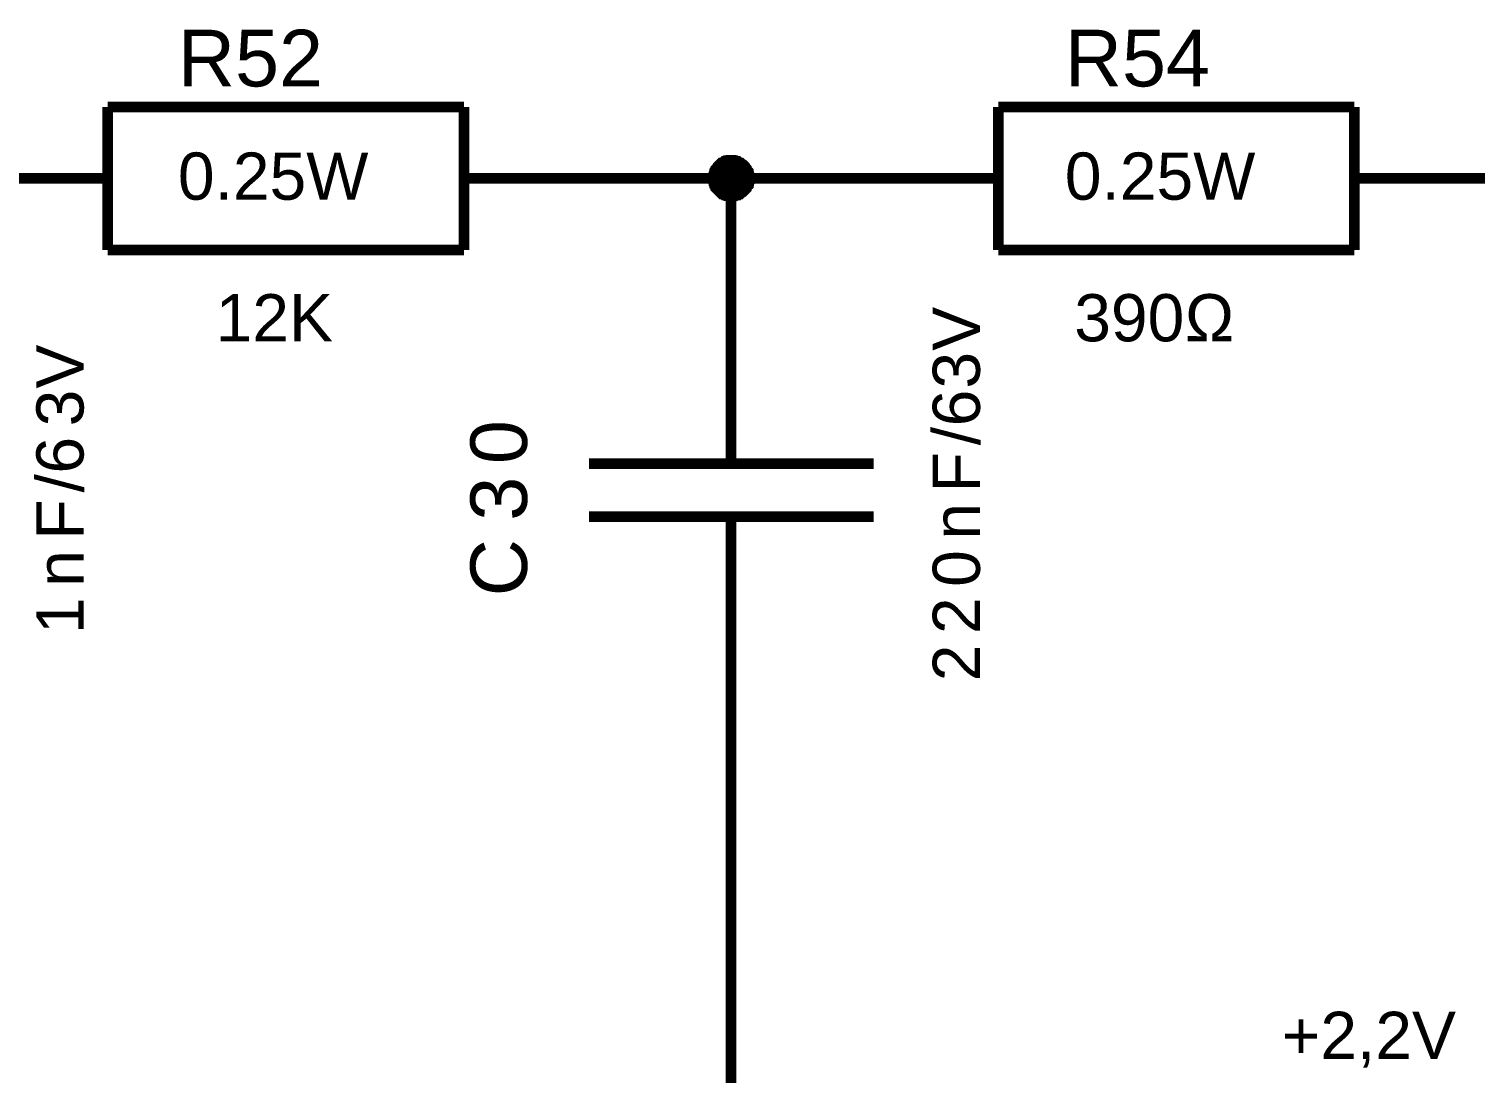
# Model space of a CAD drawing. Header units: millimetres. Extents: x -2024 to 917, y -725 to 13.
# Drawn here: x -1956.12 to -1915.53, y -184.27 to -154.97 of the extents above; entities that cross this region are included whole.
import ezdxf

# ---------------------------------------------------------------- set-up
doc = ezdxf.new("R2010")
doc.units = ezdxf.units.MM
doc.styles.get("Standard").update_dxf_attribs({"font": 'arial.ttf'})

msp = doc.modelspace()

# ---------------------------------------------------------------- linework, layer by layer
at = {"color": 7}
for points, const_width in [([(-1953.904, -157.167), (-1953.904, -161.174)], 0.3), ([(-1953.904, -157.167), (-1943.907, -157.167)], 0.3), ([(-1943.907, -157.167), (-1943.907, -161.174)], 0.3), ([(-1928.912, -157.167), (-1928.912, -161.174)], 0.3), ([(-1928.912, -157.167), (-1918.915, -157.167)], 0.3), ([(-1918.915, -157.167), (-1918.915, -161.174)], 0.3), ([(-1936.906, -159.17), (-1936.906, -159.137), (-1936.906, -159.12), (-1936.906, -159.087), (-1936.889, -159.071), (-1936.889, -159.038), (-1936.889, -159.021), (-1936.873, -158.988), (-1936.873, -158.971), (-1936.856, -158.955), (-1936.84, -158.922), (-1936.84, -158.905), (-1936.823, -158.889), (-1936.807, -158.872), (-1936.79, -158.839), (-1936.774, -158.822), (-1936.757, -158.806), (-1936.74, -158.789), (-1936.724, -158.773), (-1936.707, -158.756), (-1936.691, -158.74), (-1936.674, -158.74), (-1936.641, -158.723), (-1936.625, -158.707), (-1936.608, -158.69), (-1936.575, -158.69), (-1936.558, -158.673), (-1936.542, -158.673), (-1936.509, -158.673), (-1936.492, -158.657), (-1936.459, -158.657), (-1936.442, -158.657), (-1936.409, -158.657)], 0.3), ([(-1936.906, -159.17), (-1936.906, -159.137), (-1936.906, -159.12), (-1936.906, -159.087), (-1936.889, -159.071), (-1936.889, -159.038), (-1936.889, -159.021), (-1936.873, -158.988), (-1936.873, -158.971), (-1936.856, -158.955), (-1936.84, -158.922), (-1936.84, -158.905), (-1936.823, -158.889), (-1936.807, -158.872), (-1936.79, -158.839), (-1936.774, -158.822), (-1936.757, -158.806), (-1936.74, -158.789), (-1936.724, -158.773), (-1936.707, -158.756), (-1936.691, -158.74), (-1936.674, -158.74), (-1936.641, -158.723), (-1936.625, -158.707), (-1936.608, -158.69), (-1936.575, -158.69), (-1936.558, -158.673), (-1936.542, -158.673), (-1936.509, -158.673), (-1936.492, -158.657), (-1936.459, -158.657), (-1936.442, -158.657), (-1936.409, -158.657)], 0.3), ([(-1936.906, -159.17), (-1936.906, -159.137), (-1936.906, -159.12), (-1936.906, -159.087), (-1936.889, -159.071), (-1936.889, -159.038), (-1936.889, -159.021), (-1936.873, -158.988), (-1936.873, -158.971), (-1936.856, -158.955), (-1936.84, -158.922), (-1936.84, -158.905), (-1936.823, -158.889), (-1936.807, -158.872), (-1936.79, -158.839), (-1936.774, -158.822), (-1936.757, -158.806), (-1936.74, -158.789), (-1936.724, -158.773), (-1936.707, -158.756), (-1936.691, -158.74), (-1936.674, -158.74), (-1936.641, -158.723), (-1936.625, -158.707), (-1936.608, -158.69), (-1936.575, -158.69), (-1936.558, -158.673), (-1936.542, -158.673), (-1936.509, -158.673), (-1936.492, -158.657), (-1936.459, -158.657), (-1936.442, -158.657), (-1936.409, -158.657)], 0.3), ([(-1936.906, -159.17), (-1936.906, -159.137), (-1936.906, -159.12), (-1936.906, -159.087), (-1936.889, -159.071), (-1936.889, -159.038), (-1936.889, -159.021), (-1936.873, -158.988), (-1936.873, -158.971), (-1936.856, -158.955), (-1936.84, -158.922), (-1936.84, -158.905), (-1936.823, -158.889), (-1936.807, -158.872), (-1936.79, -158.839), (-1936.774, -158.822), (-1936.757, -158.806), (-1936.74, -158.789), (-1936.724, -158.773), (-1936.707, -158.756), (-1936.691, -158.74), (-1936.674, -158.74), (-1936.641, -158.723), (-1936.625, -158.707), (-1936.608, -158.69), (-1936.575, -158.69), (-1936.558, -158.673), (-1936.542, -158.673), (-1936.509, -158.673), (-1936.492, -158.657), (-1936.459, -158.657), (-1936.442, -158.657), (-1936.409, -158.657)], 0.3), ([(-1936.906, -159.17), (-1936.906, -159.137), (-1936.906, -159.12), (-1936.906, -159.087), (-1936.889, -159.071), (-1936.889, -159.038), (-1936.889, -159.021), (-1936.873, -158.988), (-1936.873, -158.971), (-1936.856, -158.955), (-1936.84, -158.922), (-1936.84, -158.905), (-1936.823, -158.889), (-1936.807, -158.872), (-1936.79, -158.839), (-1936.774, -158.822), (-1936.757, -158.806), (-1936.74, -158.789), (-1936.724, -158.773), (-1936.707, -158.756), (-1936.691, -158.74), (-1936.674, -158.74), (-1936.641, -158.723), (-1936.625, -158.707), (-1936.608, -158.69), (-1936.575, -158.69), (-1936.558, -158.673), (-1936.542, -158.673), (-1936.509, -158.673), (-1936.492, -158.657), (-1936.459, -158.657), (-1936.442, -158.657), (-1936.409, -158.657)], 0.0991), ([(-1936.906, -159.17), (-1936.906, -159.137), (-1936.906, -159.12), (-1936.906, -159.087), (-1936.889, -159.071), (-1936.889, -159.038), (-1936.889, -159.021), (-1936.873, -158.988), (-1936.873, -158.971), (-1936.856, -158.955), (-1936.84, -158.922), (-1936.84, -158.905), (-1936.823, -158.889), (-1936.807, -158.872), (-1936.79, -158.839), (-1936.774, -158.822), (-1936.757, -158.806), (-1936.74, -158.789), (-1936.724, -158.773), (-1936.707, -158.756), (-1936.691, -158.74), (-1936.674, -158.74), (-1936.641, -158.723), (-1936.625, -158.707), (-1936.608, -158.69), (-1936.575, -158.69), (-1936.558, -158.673), (-1936.542, -158.673), (-1936.509, -158.673), (-1936.492, -158.657), (-1936.459, -158.657), (-1936.442, -158.657), (-1936.409, -158.657)], 0.0991), ([(-1936.906, -159.17), (-1936.906, -159.137), (-1936.906, -159.12), (-1936.906, -159.087), (-1936.889, -159.071), (-1936.889, -159.038), (-1936.889, -159.021), (-1936.873, -158.988), (-1936.873, -158.971), (-1936.856, -158.955), (-1936.84, -158.922), (-1936.84, -158.905), (-1936.823, -158.889), (-1936.807, -158.872), (-1936.79, -158.839), (-1936.774, -158.822), (-1936.757, -158.806), (-1936.74, -158.789), (-1936.724, -158.773), (-1936.707, -158.756), (-1936.691, -158.74), (-1936.674, -158.74), (-1936.641, -158.723), (-1936.625, -158.707), (-1936.608, -158.69), (-1936.575, -158.69), (-1936.558, -158.673), (-1936.542, -158.673), (-1936.509, -158.673), (-1936.492, -158.657), (-1936.459, -158.657), (-1936.442, -158.657), (-1936.409, -158.657)], 0.0991), ([(-1936.906, -159.17), (-1936.906, -159.137), (-1936.906, -159.12), (-1936.906, -159.087), (-1936.889, -159.071), (-1936.889, -159.038), (-1936.889, -159.021), (-1936.873, -158.988), (-1936.873, -158.971), (-1936.856, -158.955), (-1936.84, -158.922), (-1936.84, -158.905), (-1936.823, -158.889), (-1936.807, -158.872), (-1936.79, -158.839), (-1936.774, -158.822), (-1936.757, -158.806), (-1936.74, -158.789), (-1936.724, -158.773), (-1936.707, -158.756), (-1936.691, -158.74), (-1936.674, -158.74), (-1936.641, -158.723), (-1936.625, -158.707), (-1936.608, -158.69), (-1936.575, -158.69), (-1936.558, -158.673), (-1936.542, -158.673), (-1936.509, -158.673), (-1936.492, -158.657), (-1936.459, -158.657), (-1936.442, -158.657), (-1936.409, -158.657)], 0.0991), ([(-1936.409, -158.657), (-1936.409, -158.657)], 0.3), ([(-1936.409, -158.657), (-1936.376, -158.657), (-1936.36, -158.657), (-1936.327, -158.657), (-1936.31, -158.673), (-1936.277, -158.673), (-1936.26, -158.673), (-1936.227, -158.69), (-1936.211, -158.69), (-1936.194, -158.707), (-1936.161, -158.723), (-1936.145, -158.74), (-1936.128, -158.74), (-1936.111, -158.756), (-1936.078, -158.773), (-1936.062, -158.789), (-1936.045, -158.806), (-1936.029, -158.822), (-1936.012, -158.839), (-1935.996, -158.872), (-1935.979, -158.889), (-1935.979, -158.905), (-1935.963, -158.922), (-1935.946, -158.955), (-1935.929, -158.971), (-1935.929, -158.988), (-1935.913, -159.021), (-1935.913, -159.038), (-1935.913, -159.071), (-1935.896, -159.087), (-1935.896, -159.12), (-1935.896, -159.137), (-1935.896, -159.17)], 0.3), ([(-1936.409, -158.657), (-1936.409, -158.657)], 0.3), ([(-1936.409, -158.657), (-1936.376, -158.657), (-1936.36, -158.657), (-1936.327, -158.657), (-1936.31, -158.673), (-1936.277, -158.673), (-1936.26, -158.673), (-1936.227, -158.69), (-1936.211, -158.69), (-1936.194, -158.707), (-1936.161, -158.723), (-1936.145, -158.74), (-1936.128, -158.74), (-1936.111, -158.756), (-1936.078, -158.773), (-1936.062, -158.789), (-1936.045, -158.806), (-1936.029, -158.822), (-1936.012, -158.839), (-1935.996, -158.872), (-1935.979, -158.889), (-1935.979, -158.905), (-1935.963, -158.922), (-1935.946, -158.955), (-1935.929, -158.971), (-1935.929, -158.988), (-1935.913, -159.021), (-1935.913, -159.038), (-1935.913, -159.071), (-1935.896, -159.087), (-1935.896, -159.12), (-1935.896, -159.137), (-1935.896, -159.17)], 0.3), ([(-1936.409, -158.657), (-1936.409, -158.657)], 0.3), ([(-1936.409, -158.657), (-1936.376, -158.657), (-1936.36, -158.657), (-1936.327, -158.657), (-1936.31, -158.673), (-1936.277, -158.673), (-1936.26, -158.673), (-1936.227, -158.69), (-1936.211, -158.69), (-1936.194, -158.707), (-1936.161, -158.723), (-1936.145, -158.74), (-1936.128, -158.74), (-1936.111, -158.756), (-1936.078, -158.773), (-1936.062, -158.789), (-1936.045, -158.806), (-1936.029, -158.822), (-1936.012, -158.839), (-1935.996, -158.872), (-1935.979, -158.889), (-1935.979, -158.905), (-1935.963, -158.922), (-1935.946, -158.955), (-1935.929, -158.971), (-1935.929, -158.988), (-1935.913, -159.021), (-1935.913, -159.038), (-1935.913, -159.071), (-1935.896, -159.087), (-1935.896, -159.12), (-1935.896, -159.137), (-1935.896, -159.17)], 0.3), ([(-1936.409, -158.657), (-1936.409, -158.657)], 0.3), ([(-1936.409, -158.657), (-1936.376, -158.657), (-1936.36, -158.657), (-1936.327, -158.657), (-1936.31, -158.673), (-1936.277, -158.673), (-1936.26, -158.673), (-1936.227, -158.69), (-1936.211, -158.69), (-1936.194, -158.707), (-1936.161, -158.723), (-1936.145, -158.74), (-1936.128, -158.74), (-1936.111, -158.756), (-1936.078, -158.773), (-1936.062, -158.789), (-1936.045, -158.806), (-1936.029, -158.822), (-1936.012, -158.839), (-1935.996, -158.872), (-1935.979, -158.889), (-1935.979, -158.905), (-1935.963, -158.922), (-1935.946, -158.955), (-1935.929, -158.971), (-1935.929, -158.988), (-1935.913, -159.021), (-1935.913, -159.038), (-1935.913, -159.071), (-1935.896, -159.087), (-1935.896, -159.12), (-1935.896, -159.137), (-1935.896, -159.17)], 0.3), ([(-1936.409, -158.657), (-1936.409, -158.657)], 0.0991), ([(-1936.409, -158.657), (-1936.376, -158.657), (-1936.36, -158.657), (-1936.327, -158.657), (-1936.31, -158.673), (-1936.277, -158.673), (-1936.26, -158.673), (-1936.227, -158.69), (-1936.211, -158.69), (-1936.194, -158.707), (-1936.161, -158.723), (-1936.145, -158.74), (-1936.128, -158.74), (-1936.111, -158.756), (-1936.078, -158.773), (-1936.062, -158.789), (-1936.045, -158.806), (-1936.029, -158.822), (-1936.012, -158.839), (-1935.996, -158.872), (-1935.979, -158.889), (-1935.979, -158.905), (-1935.963, -158.922), (-1935.946, -158.955), (-1935.929, -158.971), (-1935.929, -158.988), (-1935.913, -159.021), (-1935.913, -159.038), (-1935.913, -159.071), (-1935.896, -159.087), (-1935.896, -159.12), (-1935.896, -159.137), (-1935.896, -159.17)], 0.0991), ([(-1936.409, -158.657), (-1936.409, -158.657)], 0.0991), ([(-1936.409, -158.657), (-1936.376, -158.657), (-1936.36, -158.657), (-1936.327, -158.657), (-1936.31, -158.673), (-1936.277, -158.673), (-1936.26, -158.673), (-1936.227, -158.69), (-1936.211, -158.69), (-1936.194, -158.707), (-1936.161, -158.723), (-1936.145, -158.74), (-1936.128, -158.74), (-1936.111, -158.756), (-1936.078, -158.773), (-1936.062, -158.789), (-1936.045, -158.806), (-1936.029, -158.822), (-1936.012, -158.839), (-1935.996, -158.872), (-1935.979, -158.889), (-1935.979, -158.905), (-1935.963, -158.922), (-1935.946, -158.955), (-1935.929, -158.971), (-1935.929, -158.988), (-1935.913, -159.021), (-1935.913, -159.038), (-1935.913, -159.071), (-1935.896, -159.087), (-1935.896, -159.12), (-1935.896, -159.137), (-1935.896, -159.17)], 0.0991), ([(-1936.409, -158.657), (-1936.409, -158.657)], 0.0991), ([(-1936.409, -158.657), (-1936.376, -158.657), (-1936.36, -158.657), (-1936.327, -158.657), (-1936.31, -158.673), (-1936.277, -158.673), (-1936.26, -158.673), (-1936.227, -158.69), (-1936.211, -158.69), (-1936.194, -158.707), (-1936.161, -158.723), (-1936.145, -158.74), (-1936.128, -158.74), (-1936.111, -158.756), (-1936.078, -158.773), (-1936.062, -158.789), (-1936.045, -158.806), (-1936.029, -158.822), (-1936.012, -158.839), (-1935.996, -158.872), (-1935.979, -158.889), (-1935.979, -158.905), (-1935.963, -158.922), (-1935.946, -158.955), (-1935.929, -158.971), (-1935.929, -158.988), (-1935.913, -159.021), (-1935.913, -159.038), (-1935.913, -159.071), (-1935.896, -159.087), (-1935.896, -159.12), (-1935.896, -159.137), (-1935.896, -159.17)], 0.0991), ([(-1936.409, -158.657), (-1936.409, -158.657)], 0.0991), ([(-1936.409, -158.657), (-1936.376, -158.657), (-1936.36, -158.657), (-1936.327, -158.657), (-1936.31, -158.673), (-1936.277, -158.673), (-1936.26, -158.673), (-1936.227, -158.69), (-1936.211, -158.69), (-1936.194, -158.707), (-1936.161, -158.723), (-1936.145, -158.74), (-1936.128, -158.74), (-1936.111, -158.756), (-1936.078, -158.773), (-1936.062, -158.789), (-1936.045, -158.806), (-1936.029, -158.822), (-1936.012, -158.839), (-1935.996, -158.872), (-1935.979, -158.889), (-1935.979, -158.905), (-1935.963, -158.922), (-1935.946, -158.955), (-1935.929, -158.971), (-1935.929, -158.988), (-1935.913, -159.021), (-1935.913, -159.038), (-1935.913, -159.071), (-1935.896, -159.087), (-1935.896, -159.12), (-1935.896, -159.137), (-1935.896, -159.17)], 0.0991), ([(-1953.904, -159.17), (-1956.403, -159.17)], 0.3), ([(-1943.907, -159.17), (-1941.408, -159.17)], 0.3), ([(-1941.408, -159.17), (-1936.409, -159.17), (-1931.411, -159.17)], 0.3), ([(-1936.409, -159.667), (-1936.442, -159.667), (-1936.459, -159.667), (-1936.492, -159.667), (-1936.509, -159.65), (-1936.542, -159.65), (-1936.558, -159.65), (-1936.575, -159.634), (-1936.608, -159.634), (-1936.625, -159.617), (-1936.641, -159.601), (-1936.674, -159.601), (-1936.691, -159.584), (-1936.707, -159.568), (-1936.724, -159.551), (-1936.74, -159.534), (-1936.757, -159.518), (-1936.774, -159.501), (-1936.79, -159.485), (-1936.807, -159.468), (-1936.823, -159.452), (-1936.84, -159.435), (-1936.84, -159.402), (-1936.856, -159.385), (-1936.873, -159.369), (-1936.873, -159.336), (-1936.889, -159.319), (-1936.889, -159.303), (-1936.889, -159.27), (-1936.906, -159.253), (-1936.906, -159.22), (-1936.906, -159.203), (-1936.906, -159.17)], 0.3), ([(-1936.906, -159.17), (-1936.906, -159.17)], 0.3), ([(-1936.409, -159.667), (-1936.442, -159.667), (-1936.459, -159.667), (-1936.492, -159.667), (-1936.509, -159.65), (-1936.542, -159.65), (-1936.558, -159.65), (-1936.575, -159.634), (-1936.608, -159.634), (-1936.625, -159.617), (-1936.641, -159.601), (-1936.674, -159.601), (-1936.691, -159.584), (-1936.707, -159.568), (-1936.724, -159.551), (-1936.74, -159.534), (-1936.757, -159.518), (-1936.774, -159.501), (-1936.79, -159.485), (-1936.807, -159.468), (-1936.823, -159.452), (-1936.84, -159.435), (-1936.84, -159.402), (-1936.856, -159.385), (-1936.873, -159.369), (-1936.873, -159.336), (-1936.889, -159.319), (-1936.889, -159.303), (-1936.889, -159.27), (-1936.906, -159.253), (-1936.906, -159.22), (-1936.906, -159.203), (-1936.906, -159.17)], 0.3), ([(-1936.906, -159.17), (-1936.906, -159.17)], 0.3), ([(-1936.409, -159.667), (-1936.442, -159.667), (-1936.459, -159.667), (-1936.492, -159.667), (-1936.509, -159.65), (-1936.542, -159.65), (-1936.558, -159.65), (-1936.575, -159.634), (-1936.608, -159.634), (-1936.625, -159.617), (-1936.641, -159.601), (-1936.674, -159.601), (-1936.691, -159.584), (-1936.707, -159.568), (-1936.724, -159.551), (-1936.74, -159.534), (-1936.757, -159.518), (-1936.774, -159.501), (-1936.79, -159.485), (-1936.807, -159.468), (-1936.823, -159.452), (-1936.84, -159.435), (-1936.84, -159.402), (-1936.856, -159.385), (-1936.873, -159.369), (-1936.873, -159.336), (-1936.889, -159.319), (-1936.889, -159.303), (-1936.889, -159.27), (-1936.906, -159.253), (-1936.906, -159.22), (-1936.906, -159.203), (-1936.906, -159.17)], 0.3), ([(-1936.906, -159.17), (-1936.906, -159.17)], 0.3), ([(-1936.409, -159.667), (-1936.442, -159.667), (-1936.459, -159.667), (-1936.492, -159.667), (-1936.509, -159.65), (-1936.542, -159.65), (-1936.558, -159.65), (-1936.575, -159.634), (-1936.608, -159.634), (-1936.625, -159.617), (-1936.641, -159.601), (-1936.674, -159.601), (-1936.691, -159.584), (-1936.707, -159.568), (-1936.724, -159.551), (-1936.74, -159.534), (-1936.757, -159.518), (-1936.774, -159.501), (-1936.79, -159.485), (-1936.807, -159.468), (-1936.823, -159.452), (-1936.84, -159.435), (-1936.84, -159.402), (-1936.856, -159.385), (-1936.873, -159.369), (-1936.873, -159.336), (-1936.889, -159.319), (-1936.889, -159.303), (-1936.889, -159.27), (-1936.906, -159.253), (-1936.906, -159.22), (-1936.906, -159.203), (-1936.906, -159.17)], 0.3), ([(-1936.906, -159.17), (-1936.906, -159.17)], 0.3), ([(-1936.409, -164.171), (-1936.409, -159.17)], 0.3), ([(-1935.896, -159.17), (-1935.896, -159.203), (-1935.896, -159.22), (-1935.896, -159.253), (-1935.913, -159.27), (-1935.913, -159.303), (-1935.913, -159.319), (-1935.929, -159.336), (-1935.929, -159.369), (-1935.946, -159.385), (-1935.963, -159.402), (-1935.979, -159.435), (-1935.979, -159.452), (-1935.996, -159.468), (-1936.012, -159.485), (-1936.029, -159.501), (-1936.045, -159.518), (-1936.062, -159.534), (-1936.078, -159.551), (-1936.111, -159.568), (-1936.128, -159.584), (-1936.145, -159.601), (-1936.161, -159.601), (-1936.194, -159.617), (-1936.211, -159.634), (-1936.227, -159.634), (-1936.26, -159.65), (-1936.277, -159.65), (-1936.31, -159.65), (-1936.327, -159.667), (-1936.36, -159.667), (-1936.376, -159.667), (-1936.409, -159.667)], 0.3), ([(-1935.896, -159.17), (-1935.896, -159.203), (-1935.896, -159.22), (-1935.896, -159.253), (-1935.913, -159.27), (-1935.913, -159.303), (-1935.913, -159.319), (-1935.929, -159.336), (-1935.929, -159.369), (-1935.946, -159.385), (-1935.963, -159.402), (-1935.979, -159.435), (-1935.979, -159.452), (-1935.996, -159.468), (-1936.012, -159.485), (-1936.029, -159.501), (-1936.045, -159.518), (-1936.062, -159.534), (-1936.078, -159.551), (-1936.111, -159.568), (-1936.128, -159.584), (-1936.145, -159.601), (-1936.161, -159.601), (-1936.194, -159.617), (-1936.211, -159.634), (-1936.227, -159.634), (-1936.26, -159.65), (-1936.277, -159.65), (-1936.31, -159.65), (-1936.327, -159.667), (-1936.36, -159.667), (-1936.376, -159.667), (-1936.409, -159.667)], 0.3), ([(-1935.896, -159.17), (-1935.896, -159.203), (-1935.896, -159.22), (-1935.896, -159.253), (-1935.913, -159.27), (-1935.913, -159.303), (-1935.913, -159.319), (-1935.929, -159.336), (-1935.929, -159.369), (-1935.946, -159.385), (-1935.963, -159.402), (-1935.979, -159.435), (-1935.979, -159.452), (-1935.996, -159.468), (-1936.012, -159.485), (-1936.029, -159.501), (-1936.045, -159.518), (-1936.062, -159.534), (-1936.078, -159.551), (-1936.111, -159.568), (-1936.128, -159.584), (-1936.145, -159.601), (-1936.161, -159.601), (-1936.194, -159.617), (-1936.211, -159.634), (-1936.227, -159.634), (-1936.26, -159.65), (-1936.277, -159.65), (-1936.31, -159.65), (-1936.327, -159.667), (-1936.36, -159.667), (-1936.376, -159.667), (-1936.409, -159.667)], 0.3), ([(-1935.896, -159.17), (-1935.896, -159.203), (-1935.896, -159.22), (-1935.896, -159.253), (-1935.913, -159.27), (-1935.913, -159.303), (-1935.913, -159.319), (-1935.929, -159.336), (-1935.929, -159.369), (-1935.946, -159.385), (-1935.963, -159.402), (-1935.979, -159.435), (-1935.979, -159.452), (-1935.996, -159.468), (-1936.012, -159.485), (-1936.029, -159.501), (-1936.045, -159.518), (-1936.062, -159.534), (-1936.078, -159.551), (-1936.111, -159.568), (-1936.128, -159.584), (-1936.145, -159.601), (-1936.161, -159.601), (-1936.194, -159.617), (-1936.211, -159.634), (-1936.227, -159.634), (-1936.26, -159.65), (-1936.277, -159.65), (-1936.31, -159.65), (-1936.327, -159.667), (-1936.36, -159.667), (-1936.376, -159.667), (-1936.409, -159.667)], 0.3), ([(-1935.896, -159.17), (-1935.896, -159.17), (-1935.896, -159.17), (-1935.896, -159.17), (-1935.896, -159.17), (-1935.896, -159.17), (-1935.896, -159.17), (-1935.896, -159.17), (-1935.896, -159.17), (-1935.896, -159.17), (-1935.896, -159.17), (-1935.896, -159.17), (-1935.896, -159.17), (-1935.896, -159.17), (-1935.896, -159.17), (-1935.896, -159.17), (-1935.896, -159.17), (-1935.896, -159.17), (-1935.896, -159.17), (-1935.896, -159.17), (-1935.896, -159.17), (-1935.896, -159.17), (-1935.896, -159.17), (-1935.896, -159.17), (-1935.896, -159.17), (-1935.896, -159.17), (-1935.896, -159.17), (-1935.896, -159.17), (-1935.896, -159.17), (-1935.896, -159.17), (-1935.896, -159.17), (-1935.896, -159.17), (-1935.896, -159.17)], 0.3), ([(-1935.896, -159.17), (-1935.896, -159.17)], 0.3), ([(-1935.896, -159.17), (-1935.896, -159.17), (-1935.896, -159.17), (-1935.896, -159.17), (-1935.896, -159.17), (-1935.896, -159.17), (-1935.896, -159.17), (-1935.896, -159.17), (-1935.896, -159.17), (-1935.896, -159.17), (-1935.896, -159.17), (-1935.896, -159.17), (-1935.896, -159.17), (-1935.896, -159.17), (-1935.896, -159.17), (-1935.896, -159.17), (-1935.896, -159.17), (-1935.896, -159.17), (-1935.896, -159.17), (-1935.896, -159.17), (-1935.896, -159.17), (-1935.896, -159.17), (-1935.896, -159.17), (-1935.896, -159.17), (-1935.896, -159.17), (-1935.896, -159.17), (-1935.896, -159.17), (-1935.896, -159.17), (-1935.896, -159.17), (-1935.896, -159.17), (-1935.896, -159.17), (-1935.896, -159.17), (-1935.896, -159.17)], 0.3), ([(-1935.896, -159.17), (-1935.896, -159.17)], 0.3), ([(-1935.896, -159.17), (-1935.896, -159.17), (-1935.896, -159.17), (-1935.896, -159.17), (-1935.896, -159.17), (-1935.896, -159.17), (-1935.896, -159.17), (-1935.896, -159.17), (-1935.896, -159.17), (-1935.896, -159.17), (-1935.896, -159.17), (-1935.896, -159.17), (-1935.896, -159.17), (-1935.896, -159.17), (-1935.896, -159.17), (-1935.896, -159.17), (-1935.896, -159.17), (-1935.896, -159.17), (-1935.896, -159.17), (-1935.896, -159.17), (-1935.896, -159.17), (-1935.896, -159.17), (-1935.896, -159.17), (-1935.896, -159.17), (-1935.896, -159.17), (-1935.896, -159.17), (-1935.896, -159.17), (-1935.896, -159.17), (-1935.896, -159.17), (-1935.896, -159.17), (-1935.896, -159.17), (-1935.896, -159.17), (-1935.896, -159.17)], 0.3), ([(-1935.896, -159.17), (-1935.896, -159.17)], 0.3), ([(-1935.896, -159.17), (-1935.896, -159.17), (-1935.896, -159.17), (-1935.896, -159.17), (-1935.896, -159.17), (-1935.896, -159.17), (-1935.896, -159.17), (-1935.896, -159.17), (-1935.896, -159.17), (-1935.896, -159.17), (-1935.896, -159.17), (-1935.896, -159.17), (-1935.896, -159.17), (-1935.896, -159.17), (-1935.896, -159.17), (-1935.896, -159.17), (-1935.896, -159.17), (-1935.896, -159.17), (-1935.896, -159.17), (-1935.896, -159.17), (-1935.896, -159.17), (-1935.896, -159.17), (-1935.896, -159.17), (-1935.896, -159.17), (-1935.896, -159.17), (-1935.896, -159.17), (-1935.896, -159.17), (-1935.896, -159.17), (-1935.896, -159.17), (-1935.896, -159.17), (-1935.896, -159.17), (-1935.896, -159.17), (-1935.896, -159.17)], 0.3), ([(-1935.896, -159.17), (-1935.896, -159.17)], 0.3), ([(-1928.912, -159.17), (-1931.411, -159.17)], 0.3), ([(-1918.915, -159.17), (-1916.416, -159.17)], 0.3), ([(-1916.416, -159.17), (-1913.916, -159.17)], 0.3), ([(-1936.409, -159.667), (-1936.442, -159.667), (-1936.459, -159.667), (-1936.492, -159.667), (-1936.509, -159.65), (-1936.542, -159.65), (-1936.558, -159.65), (-1936.575, -159.634), (-1936.608, -159.634), (-1936.625, -159.617), (-1936.641, -159.601), (-1936.674, -159.601), (-1936.691, -159.584), (-1936.707, -159.568), (-1936.724, -159.551), (-1936.74, -159.534), (-1936.757, -159.518), (-1936.774, -159.501), (-1936.79, -159.485), (-1936.807, -159.468), (-1936.823, -159.452), (-1936.84, -159.435), (-1936.84, -159.402), (-1936.856, -159.385), (-1936.873, -159.369), (-1936.873, -159.336), (-1936.889, -159.319), (-1936.889, -159.303), (-1936.889, -159.27), (-1936.906, -159.253), (-1936.906, -159.22), (-1936.906, -159.203), (-1936.906, -159.17)], 0.0991), ([(-1936.906, -159.17), (-1936.906, -159.17)], 0.0991), ([(-1936.409, -159.667), (-1936.442, -159.667), (-1936.459, -159.667), (-1936.492, -159.667), (-1936.509, -159.65), (-1936.542, -159.65), (-1936.558, -159.65), (-1936.575, -159.634), (-1936.608, -159.634), (-1936.625, -159.617), (-1936.641, -159.601), (-1936.674, -159.601), (-1936.691, -159.584), (-1936.707, -159.568), (-1936.724, -159.551), (-1936.74, -159.534), (-1936.757, -159.518), (-1936.774, -159.501), (-1936.79, -159.485), (-1936.807, -159.468), (-1936.823, -159.452), (-1936.84, -159.435), (-1936.84, -159.402), (-1936.856, -159.385), (-1936.873, -159.369), (-1936.873, -159.336), (-1936.889, -159.319), (-1936.889, -159.303), (-1936.889, -159.27), (-1936.906, -159.253), (-1936.906, -159.22), (-1936.906, -159.203), (-1936.906, -159.17)], 0.0991), ([(-1936.906, -159.17), (-1936.906, -159.17)], 0.0991), ([(-1936.409, -159.667), (-1936.442, -159.667), (-1936.459, -159.667), (-1936.492, -159.667), (-1936.509, -159.65), (-1936.542, -159.65), (-1936.558, -159.65), (-1936.575, -159.634), (-1936.608, -159.634), (-1936.625, -159.617), (-1936.641, -159.601), (-1936.674, -159.601), (-1936.691, -159.584), (-1936.707, -159.568), (-1936.724, -159.551), (-1936.74, -159.534), (-1936.757, -159.518), (-1936.774, -159.501), (-1936.79, -159.485), (-1936.807, -159.468), (-1936.823, -159.452), (-1936.84, -159.435), (-1936.84, -159.402), (-1936.856, -159.385), (-1936.873, -159.369), (-1936.873, -159.336), (-1936.889, -159.319), (-1936.889, -159.303), (-1936.889, -159.27), (-1936.906, -159.253), (-1936.906, -159.22), (-1936.906, -159.203), (-1936.906, -159.17)], 0.0991), ([(-1936.906, -159.17), (-1936.906, -159.17)], 0.0991), ([(-1936.409, -159.667), (-1936.442, -159.667), (-1936.459, -159.667), (-1936.492, -159.667), (-1936.509, -159.65), (-1936.542, -159.65), (-1936.558, -159.65), (-1936.575, -159.634), (-1936.608, -159.634), (-1936.625, -159.617), (-1936.641, -159.601), (-1936.674, -159.601), (-1936.691, -159.584), (-1936.707, -159.568), (-1936.724, -159.551), (-1936.74, -159.534), (-1936.757, -159.518), (-1936.774, -159.501), (-1936.79, -159.485), (-1936.807, -159.468), (-1936.823, -159.452), (-1936.84, -159.435), (-1936.84, -159.402), (-1936.856, -159.385), (-1936.873, -159.369), (-1936.873, -159.336), (-1936.889, -159.319), (-1936.889, -159.303), (-1936.889, -159.27), (-1936.906, -159.253), (-1936.906, -159.22), (-1936.906, -159.203), (-1936.906, -159.17)], 0.0991), ([(-1936.906, -159.17), (-1936.906, -159.17)], 0.0991), ([(-1935.896, -159.17), (-1935.896, -159.203), (-1935.896, -159.22), (-1935.896, -159.253), (-1935.913, -159.27), (-1935.913, -159.303), (-1935.913, -159.319), (-1935.929, -159.336), (-1935.929, -159.369), (-1935.946, -159.385), (-1935.963, -159.402), (-1935.979, -159.435), (-1935.979, -159.452), (-1935.996, -159.468), (-1936.012, -159.485), (-1936.029, -159.501), (-1936.045, -159.518), (-1936.062, -159.534), (-1936.078, -159.551), (-1936.111, -159.568), (-1936.128, -159.584), (-1936.145, -159.601), (-1936.161, -159.601), (-1936.194, -159.617), (-1936.211, -159.634), (-1936.227, -159.634), (-1936.26, -159.65), (-1936.277, -159.65), (-1936.31, -159.65), (-1936.327, -159.667), (-1936.36, -159.667), (-1936.376, -159.667), (-1936.409, -159.667)], 0.0991), ([(-1935.896, -159.17), (-1935.896, -159.203), (-1935.896, -159.22), (-1935.896, -159.253), (-1935.913, -159.27), (-1935.913, -159.303), (-1935.913, -159.319), (-1935.929, -159.336), (-1935.929, -159.369), (-1935.946, -159.385), (-1935.963, -159.402), (-1935.979, -159.435), (-1935.979, -159.452), (-1935.996, -159.468), (-1936.012, -159.485), (-1936.029, -159.501), (-1936.045, -159.518), (-1936.062, -159.534), (-1936.078, -159.551), (-1936.111, -159.568), (-1936.128, -159.584), (-1936.145, -159.601), (-1936.161, -159.601), (-1936.194, -159.617), (-1936.211, -159.634), (-1936.227, -159.634), (-1936.26, -159.65), (-1936.277, -159.65), (-1936.31, -159.65), (-1936.327, -159.667), (-1936.36, -159.667), (-1936.376, -159.667), (-1936.409, -159.667)], 0.0991), ([(-1935.896, -159.17), (-1935.896, -159.203), (-1935.896, -159.22), (-1935.896, -159.253), (-1935.913, -159.27), (-1935.913, -159.303), (-1935.913, -159.319), (-1935.929, -159.336), (-1935.929, -159.369), (-1935.946, -159.385), (-1935.963, -159.402), (-1935.979, -159.435), (-1935.979, -159.452), (-1935.996, -159.468), (-1936.012, -159.485), (-1936.029, -159.501), (-1936.045, -159.518), (-1936.062, -159.534), (-1936.078, -159.551), (-1936.111, -159.568), (-1936.128, -159.584), (-1936.145, -159.601), (-1936.161, -159.601), (-1936.194, -159.617), (-1936.211, -159.634), (-1936.227, -159.634), (-1936.26, -159.65), (-1936.277, -159.65), (-1936.31, -159.65), (-1936.327, -159.667), (-1936.36, -159.667), (-1936.376, -159.667), (-1936.409, -159.667)], 0.0991), ([(-1935.896, -159.17), (-1935.896, -159.203), (-1935.896, -159.22), (-1935.896, -159.253), (-1935.913, -159.27), (-1935.913, -159.303), (-1935.913, -159.319), (-1935.929, -159.336), (-1935.929, -159.369), (-1935.946, -159.385), (-1935.963, -159.402), (-1935.979, -159.435), (-1935.979, -159.452), (-1935.996, -159.468), (-1936.012, -159.485), (-1936.029, -159.501), (-1936.045, -159.518), (-1936.062, -159.534), (-1936.078, -159.551), (-1936.111, -159.568), (-1936.128, -159.584), (-1936.145, -159.601), (-1936.161, -159.601), (-1936.194, -159.617), (-1936.211, -159.634), (-1936.227, -159.634), (-1936.26, -159.65), (-1936.277, -159.65), (-1936.31, -159.65), (-1936.327, -159.667), (-1936.36, -159.667), (-1936.376, -159.667), (-1936.409, -159.667)], 0.0991), ([(-1935.896, -159.17), (-1935.896, -159.17), (-1935.896, -159.17), (-1935.896, -159.17), (-1935.896, -159.17), (-1935.896, -159.17), (-1935.896, -159.17), (-1935.896, -159.17), (-1935.896, -159.17), (-1935.896, -159.17), (-1935.896, -159.17), (-1935.896, -159.17), (-1935.896, -159.17), (-1935.896, -159.17), (-1935.896, -159.17), (-1935.896, -159.17), (-1935.896, -159.17), (-1935.896, -159.17), (-1935.896, -159.17), (-1935.896, -159.17), (-1935.896, -159.17), (-1935.896, -159.17), (-1935.896, -159.17), (-1935.896, -159.17), (-1935.896, -159.17), (-1935.896, -159.17), (-1935.896, -159.17), (-1935.896, -159.17), (-1935.896, -159.17), (-1935.896, -159.17), (-1935.896, -159.17), (-1935.896, -159.17), (-1935.896, -159.17)], 0.0991), ([(-1935.896, -159.17), (-1935.896, -159.17)], 0.0991), ([(-1935.896, -159.17), (-1935.896, -159.17), (-1935.896, -159.17), (-1935.896, -159.17), (-1935.896, -159.17), (-1935.896, -159.17), (-1935.896, -159.17), (-1935.896, -159.17), (-1935.896, -159.17), (-1935.896, -159.17), (-1935.896, -159.17), (-1935.896, -159.17), (-1935.896, -159.17), (-1935.896, -159.17), (-1935.896, -159.17), (-1935.896, -159.17), (-1935.896, -159.17), (-1935.896, -159.17), (-1935.896, -159.17), (-1935.896, -159.17), (-1935.896, -159.17), (-1935.896, -159.17), (-1935.896, -159.17), (-1935.896, -159.17), (-1935.896, -159.17), (-1935.896, -159.17), (-1935.896, -159.17), (-1935.896, -159.17), (-1935.896, -159.17), (-1935.896, -159.17), (-1935.896, -159.17), (-1935.896, -159.17), (-1935.896, -159.17)], 0.0991), ([(-1935.896, -159.17), (-1935.896, -159.17)], 0.0991), ([(-1935.896, -159.17), (-1935.896, -159.17), (-1935.896, -159.17), (-1935.896, -159.17), (-1935.896, -159.17), (-1935.896, -159.17), (-1935.896, -159.17), (-1935.896, -159.17), (-1935.896, -159.17), (-1935.896, -159.17), (-1935.896, -159.17), (-1935.896, -159.17), (-1935.896, -159.17), (-1935.896, -159.17), (-1935.896, -159.17), (-1935.896, -159.17), (-1935.896, -159.17), (-1935.896, -159.17), (-1935.896, -159.17), (-1935.896, -159.17), (-1935.896, -159.17), (-1935.896, -159.17), (-1935.896, -159.17), (-1935.896, -159.17), (-1935.896, -159.17), (-1935.896, -159.17), (-1935.896, -159.17), (-1935.896, -159.17), (-1935.896, -159.17), (-1935.896, -159.17), (-1935.896, -159.17), (-1935.896, -159.17), (-1935.896, -159.17)], 0.0991), ([(-1935.896, -159.17), (-1935.896, -159.17)], 0.0991), ([(-1935.896, -159.17), (-1935.896, -159.17), (-1935.896, -159.17), (-1935.896, -159.17), (-1935.896, -159.17), (-1935.896, -159.17), (-1935.896, -159.17), (-1935.896, -159.17), (-1935.896, -159.17), (-1935.896, -159.17), (-1935.896, -159.17), (-1935.896, -159.17), (-1935.896, -159.17), (-1935.896, -159.17), (-1935.896, -159.17), (-1935.896, -159.17), (-1935.896, -159.17), (-1935.896, -159.17), (-1935.896, -159.17), (-1935.896, -159.17), (-1935.896, -159.17), (-1935.896, -159.17), (-1935.896, -159.17), (-1935.896, -159.17), (-1935.896, -159.17), (-1935.896, -159.17), (-1935.896, -159.17), (-1935.896, -159.17), (-1935.896, -159.17), (-1935.896, -159.17), (-1935.896, -159.17), (-1935.896, -159.17), (-1935.896, -159.17)], 0.0991), ([(-1935.896, -159.17), (-1935.896, -159.17)], 0.0991), ([(-1953.904, -161.174), (-1943.907, -161.174)], 0.3), ([(-1928.912, -161.174), (-1918.915, -161.174)], 0.3), ([(-1936.409, -167.168), (-1936.409, -164.171)], 0.3), ([(-1940.398, -167.168), (-1932.404, -167.168)], 0.3), ([(-1940.398, -168.658), (-1932.404, -168.658)], 0.3), ([(-1936.409, -168.658), (-1936.409, -171.672)], 0.3), ([(-1928.912, -211.662), (-1936.409, -211.662), (-1936.409, -201.66), (-1936.409, -171.672)], 0.3)]:
    msp.add_lwpolyline(points, dxfattribs=dict(at, const_width=const_width))
at = {"color": 7, "const_width": 0.508}
msp.add_lwpolyline([(-1936.706, -159.158, 1), (-1936.198, -159.158, 1)], format="xyb", close=True, dxfattribs=at)

# ---------------------------------------------------------------- texts
at = {"color": 7}
for s, height, p in [('R52', 1.5897, (-1951.934, -156.587)), ('R54', 1.5897, (-1927.041, -156.587)), ('0.25W', 1.3247, (-1951.934, -159.766)), ('0.25W', 1.3247, (-1927.041, -159.766)), ('12K', 1.3247, (-1950.875, -163.74)), ('390Ω', 1.3247, (-1926.777, -163.74)), ('+2,2V', 1.3247, (-1920.951, -183.876))]:
    msp.add_text(s, height=height, dxfattribs=at).set_placement(p)
for s, height, p in [('V', 1.325, (-1929.425, -164.005)), ('V', 1.325, (-1954.582, -165.065)), ('3', 1.325, (-1929.425, -165.065)), ('3', 1.325, (-1954.582, -166.125)), ('6', 1.325, (-1929.425, -166.125)), ('0', 1.59, (-1942.136, -167.185)), ('/', 1.325, (-1929.425, -166.655)), ('6', 1.325, (-1954.582, -167.45)), ('F', 1.325, (-1929.425, -167.979)), ('/', 1.325, (-1954.582, -167.979)), ('3', 1.59, (-1942.136, -168.774)), ('F', 1.325, (-1954.582, -169.304)), ('n', 1.325, (-1929.425, -169.304)), ('C', 1.59, (-1942.136, -170.894)), ('n', 1.325, (-1954.582, -170.629)), ('0', 1.325, (-1929.425, -170.629)), ('1', 1.325, (-1954.582, -171.954)), ('2', 1.325, (-1929.425, -171.954)), ('2', 1.325, (-1929.425, -173.278))]:
    msp.add_text(s, height=height, rotation=90, dxfattribs=at).set_placement(p)

doc.saveas('drawing.dxf')
